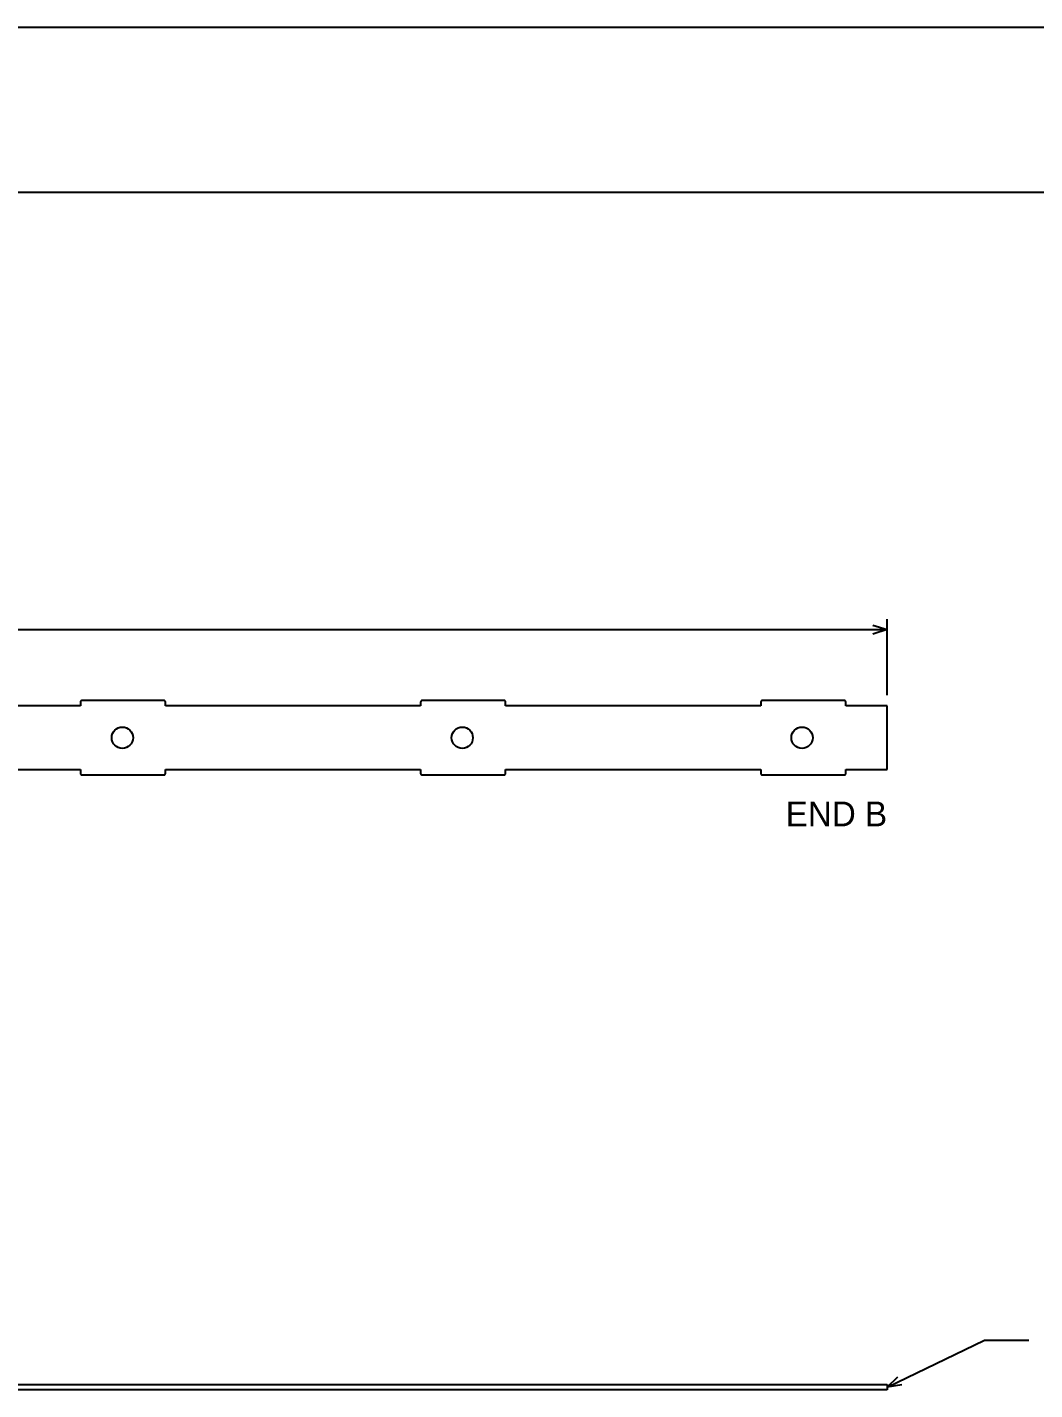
# Model space of a CAD drawing. Header units: inches. Extents: x 1.4 to 100.6, y 1.4 to 64.6.
# Drawn here: x 51 to 74.69, y 32.54 to 64.58 of the extents above; entities that cross this region are included whole.
import ezdxf
from ezdxf.enums import TextEntityAlignment as Align

# ---------------------------------------------------------------- set-up
doc = ezdxf.new("R2010")
doc.units = ezdxf.units.IN
doc.header["$MEASUREMENT"] = 0

msp = doc.modelspace()

# ---------------------------------------------------------------- linework, layer by layer
at = {"layer": 'ANNOTATION'}
for p, q in [((71.22, 48.875), (71.22, 50.667)), ((11.28, 50.417), (71.22, 50.417)), ((70.887, 50.521), (71.22, 50.417)), ((71.22, 50.417), (70.887, 50.312)), ((71.22, 32.604), (73.512, 33.708)), ((73.512, 33.708), (74.553, 33.708)), ((71.22, 32.604), (71.475, 32.843)), ((71.566, 32.655), (71.22, 32.604))]:
    msp.add_line(p, q, dxfattribs=at)
at = {"layer": 'OUTLINE'}
for p, q in [((1.417, 64.583), (100.583, 64.583)), ((1.417, 60.708), (100.583, 60.708)), ((52.251, 48.717), (52.25, 48.716)), ((52.25, 48.716), (52.25, 48.715)), ((52.25, 48.715), (52.25, 48.714)), ((52.25, 48.714), (52.25, 48.714)), ((52.25, 48.714), (52.25, 48.713)), ((52.25, 48.713), (52.25, 48.712)), ((52.25, 48.712), (52.25, 48.711)), ((52.25, 48.711), (52.25, 48.625)), ((52.252, 48.722), (52.251, 48.721)), ((52.251, 48.721), (52.251, 48.72)), ((52.251, 48.72), (52.251, 48.719)), ((52.251, 48.719), (52.251, 48.718)), ((52.251, 48.718), (52.251, 48.717)), ((52.253, 48.725), (52.252, 48.724)), ((52.252, 48.724), (52.252, 48.723)), ((52.252, 48.723), (52.252, 48.722)), ((52.254, 48.727), (52.253, 48.727)), ((52.253, 48.727), (52.253, 48.726)), ((52.253, 48.726), (52.253, 48.725)), ((52.255, 48.729), (52.254, 48.728)), ((52.254, 48.728), (52.254, 48.727)), ((52.256, 48.731), (52.255, 48.73)), ((52.255, 48.73), (52.255, 48.729)), ((52.257, 48.733), (52.256, 48.732)), ((52.256, 48.732), (52.256, 48.731)), ((52.258, 48.734), (52.257, 48.733)), ((52.257, 48.733), (52.257, 48.733)), ((52.259, 48.736), (52.258, 48.735)), ((52.258, 48.735), (52.258, 48.734)), ((52.26, 48.736), (52.259, 48.736)), ((52.261, 48.738), (52.26, 48.737)), ((52.26, 48.737), (52.26, 48.736)), ((52.262, 48.738), (52.261, 48.738)), ((52.263, 48.74), (52.262, 48.739)), ((52.262, 48.739), (52.262, 48.738)), ((52.264, 48.74), (52.263, 48.74)), ((52.265, 48.742), (52.264, 48.741)), ((52.264, 48.741), (52.264, 48.74)), ((52.266, 48.742), (52.265, 48.742)), ((52.267, 48.743), (52.266, 48.742)), ((52.268, 48.744), (52.267, 48.743)), ((52.267, 48.743), (52.267, 48.743)), ((52.269, 48.744), (52.268, 48.744)), ((52.27, 48.745), (52.269, 48.744)), ((52.271, 48.745), (52.27, 48.745)), ((52.272, 48.746), (52.271, 48.745)), ((52.273, 48.746), (52.272, 48.746)), ((52.274, 48.747), (52.273, 48.747)), ((52.273, 48.747), (52.273, 48.746)), ((52.275, 48.747), (52.274, 48.747)), ((52.276, 48.748), (52.275, 48.747)), ((52.277, 48.748), (52.276, 48.748)), ((52.278, 48.748), (52.277, 48.748)), ((52.279, 48.749), (52.278, 48.748)), ((52.28, 48.749), (52.279, 48.749)), ((52.281, 48.749), (52.28, 48.749)), ((52.282, 48.749), (52.281, 48.749)), ((52.283, 48.749), (52.282, 48.749)), ((52.284, 48.75), (52.283, 48.749)), ((52.285, 48.75), (52.284, 48.75)), ((52.286, 48.75), (52.285, 48.75)), ((52.287, 48.75), (52.286, 48.75)), ((52.286, 48.75), (52.286, 48.75)), ((52.288, 48.75), (52.287, 48.75)), ((52.289, 48.75), (52.288, 48.75)), ((54.211, 48.75), (52.289, 48.75)), ((54.212, 48.75), (54.211, 48.75)), ((54.213, 48.75), (54.212, 48.75)), ((54.214, 48.75), (54.213, 48.75)), ((54.215, 48.75), (54.214, 48.75)), ((54.214, 48.75), (54.214, 48.75)), ((54.216, 48.75), (54.215, 48.75)), ((54.217, 48.749), (54.216, 48.75)), ((54.218, 48.749), (54.217, 48.749)), ((54.219, 48.749), (54.218, 48.749)), ((54.22, 48.749), (54.219, 48.749)), ((54.221, 48.749), (54.22, 48.749)), ((54.222, 48.748), (54.221, 48.749)), ((54.223, 48.748), (54.222, 48.748)), ((54.224, 48.748), (54.223, 48.748)), ((54.225, 48.747), (54.224, 48.748)), ((54.226, 48.747), (54.225, 48.747)), ((54.227, 48.747), (54.226, 48.747)), ((54.227, 48.746), (54.227, 48.747)), ((54.228, 48.746), (54.227, 48.746)), ((54.229, 48.745), (54.228, 48.746)), ((54.23, 48.745), (54.229, 48.745)), ((54.231, 48.744), (54.23, 48.745)), ((54.232, 48.744), (54.231, 48.744)), ((54.233, 48.743), (54.232, 48.744)), ((54.234, 48.742), (54.233, 48.743)), ((54.233, 48.743), (54.233, 48.743)), ((54.235, 48.742), (54.234, 48.742)), ((54.236, 48.741), (54.235, 48.742)), ((54.236, 48.74), (54.236, 48.741)), ((54.237, 48.74), (54.236, 48.74)), ((54.238, 48.739), (54.237, 48.74)), ((54.238, 48.738), (54.238, 48.739)), ((54.239, 48.738), (54.238, 48.738)), ((54.24, 48.737), (54.239, 48.738)), ((54.24, 48.736), (54.24, 48.737)), ((54.241, 48.736), (54.24, 48.736)), ((54.242, 48.735), (54.241, 48.736)), ((54.242, 48.734), (54.242, 48.735)), ((54.243, 48.733), (54.242, 48.734)), ((54.244, 48.732), (54.243, 48.733)), ((54.243, 48.733), (54.243, 48.733)), ((54.244, 48.731), (54.244, 48.732)), ((54.245, 48.73), (54.244, 48.731)), ((54.245, 48.729), (54.245, 48.73)), ((54.246, 48.728), (54.245, 48.729)), ((54.246, 48.727), (54.246, 48.728)), ((54.247, 48.727), (54.246, 48.727)), ((54.247, 48.726), (54.247, 48.727)), ((54.247, 48.725), (54.247, 48.726)), ((54.248, 48.724), (54.247, 48.725)), ((54.248, 48.723), (54.248, 48.724)), ((54.248, 48.722), (54.248, 48.723)), ((54.249, 48.721), (54.248, 48.722)), ((54.249, 48.72), (54.249, 48.721)), ((54.249, 48.719), (54.249, 48.72)), ((54.249, 48.718), (54.249, 48.719)), ((54.249, 48.717), (54.249, 48.718)), ((54.25, 48.716), (54.249, 48.717)), ((54.25, 48.715), (54.25, 48.716)), ((54.25, 48.714), (54.25, 48.715)), ((54.25, 48.713), (54.25, 48.714)), ((54.25, 48.714), (54.25, 48.714)), ((54.25, 48.712), (54.25, 48.713)), ((54.25, 48.711), (54.25, 48.712)), ((54.25, 48.625), (54.25, 48.711)), ((60.251, 48.717), (60.25, 48.716)), ((60.25, 48.716), (60.25, 48.715)), ((60.25, 48.715), (60.25, 48.714)), ((60.25, 48.714), (60.25, 48.714)), ((60.25, 48.714), (60.25, 48.713)), ((60.25, 48.713), (60.25, 48.712)), ((60.25, 48.712), (60.25, 48.711)), ((60.25, 48.711), (60.25, 48.625)), ((60.252, 48.722), (60.251, 48.721)), ((60.251, 48.721), (60.251, 48.72)), ((60.251, 48.72), (60.251, 48.719)), ((60.251, 48.719), (60.251, 48.718)), ((60.251, 48.718), (60.251, 48.717)), ((60.253, 48.725), (60.252, 48.724)), ((60.252, 48.724), (60.252, 48.723)), ((60.252, 48.723), (60.252, 48.722)), ((60.254, 48.727), (60.253, 48.727)), ((60.253, 48.727), (60.253, 48.726)), ((60.253, 48.726), (60.253, 48.725)), ((60.255, 48.729), (60.254, 48.728)), ((60.254, 48.728), (60.254, 48.727)), ((60.256, 48.731), (60.255, 48.73)), ((60.255, 48.73), (60.255, 48.729)), ((60.257, 48.733), (60.256, 48.732)), ((60.256, 48.732), (60.256, 48.731)), ((60.258, 48.734), (60.257, 48.733)), ((60.257, 48.733), (60.257, 48.733)), ((60.259, 48.736), (60.258, 48.735)), ((60.258, 48.735), (60.258, 48.734)), ((60.26, 48.736), (60.259, 48.736)), ((60.261, 48.738), (60.26, 48.737)), ((60.26, 48.737), (60.26, 48.736)), ((60.262, 48.738), (60.261, 48.738)), ((60.263, 48.74), (60.262, 48.739)), ((60.262, 48.739), (60.262, 48.738)), ((60.264, 48.74), (60.263, 48.74)), ((60.265, 48.742), (60.264, 48.741)), ((60.264, 48.741), (60.264, 48.74)), ((60.266, 48.742), (60.265, 48.742)), ((60.267, 48.743), (60.266, 48.742)), ((60.268, 48.744), (60.267, 48.743)), ((60.267, 48.743), (60.267, 48.743)), ((60.269, 48.744), (60.268, 48.744)), ((60.27, 48.745), (60.269, 48.744)), ((60.271, 48.745), (60.27, 48.745)), ((60.272, 48.746), (60.271, 48.745)), ((60.273, 48.746), (60.272, 48.746)), ((60.274, 48.747), (60.273, 48.747)), ((60.273, 48.747), (60.273, 48.746)), ((60.275, 48.747), (60.274, 48.747)), ((60.276, 48.748), (60.275, 48.747)), ((60.277, 48.748), (60.276, 48.748)), ((60.278, 48.748), (60.277, 48.748)), ((60.279, 48.749), (60.278, 48.748)), ((60.28, 48.749), (60.279, 48.749)), ((60.281, 48.749), (60.28, 48.749)), ((60.282, 48.749), (60.281, 48.749)), ((60.283, 48.749), (60.282, 48.749)), ((60.284, 48.75), (60.283, 48.749)), ((60.285, 48.75), (60.284, 48.75)), ((60.286, 48.75), (60.285, 48.75)), ((60.287, 48.75), (60.286, 48.75)), ((60.286, 48.75), (60.286, 48.75)), ((60.288, 48.75), (60.287, 48.75)), ((60.289, 48.75), (60.288, 48.75)), ((62.211, 48.75), (60.289, 48.75)), ((62.212, 48.75), (62.211, 48.75)), ((62.213, 48.75), (62.212, 48.75)), ((62.214, 48.75), (62.213, 48.75)), ((62.215, 48.75), (62.214, 48.75)), ((62.214, 48.75), (62.214, 48.75)), ((62.216, 48.75), (62.215, 48.75)), ((62.217, 48.749), (62.216, 48.75)), ((62.218, 48.749), (62.217, 48.749)), ((62.219, 48.749), (62.218, 48.749)), ((62.22, 48.749), (62.219, 48.749)), ((62.221, 48.749), (62.22, 48.749)), ((62.222, 48.748), (62.221, 48.749)), ((62.223, 48.748), (62.222, 48.748)), ((62.224, 48.748), (62.223, 48.748)), ((62.225, 48.747), (62.224, 48.748)), ((62.226, 48.747), (62.225, 48.747)), ((62.227, 48.747), (62.226, 48.747)), ((62.227, 48.746), (62.227, 48.747)), ((62.228, 48.746), (62.227, 48.746)), ((62.229, 48.745), (62.228, 48.746)), ((62.23, 48.745), (62.229, 48.745)), ((62.231, 48.744), (62.23, 48.745)), ((62.232, 48.744), (62.231, 48.744)), ((62.233, 48.743), (62.232, 48.744)), ((62.234, 48.742), (62.233, 48.743)), ((62.233, 48.743), (62.233, 48.743)), ((62.235, 48.742), (62.234, 48.742)), ((62.236, 48.741), (62.235, 48.742)), ((62.236, 48.74), (62.236, 48.741)), ((62.237, 48.74), (62.236, 48.74)), ((62.238, 48.739), (62.237, 48.74)), ((62.238, 48.738), (62.238, 48.739)), ((62.239, 48.738), (62.238, 48.738)), ((62.24, 48.737), (62.239, 48.738)), ((62.24, 48.736), (62.24, 48.737)), ((62.241, 48.736), (62.24, 48.736)), ((62.242, 48.735), (62.241, 48.736)), ((62.242, 48.734), (62.242, 48.735)), ((62.243, 48.733), (62.242, 48.734)), ((62.244, 48.732), (62.243, 48.733)), ((62.243, 48.733), (62.243, 48.733)), ((62.244, 48.731), (62.244, 48.732)), ((62.245, 48.73), (62.244, 48.731)), ((62.245, 48.729), (62.245, 48.73)), ((62.246, 48.728), (62.245, 48.729)), ((62.246, 48.727), (62.246, 48.728)), ((62.247, 48.727), (62.246, 48.727)), ((62.247, 48.726), (62.247, 48.727)), ((62.247, 48.725), (62.247, 48.726)), ((62.248, 48.724), (62.247, 48.725)), ((62.248, 48.723), (62.248, 48.724)), ((62.248, 48.722), (62.248, 48.723)), ((62.249, 48.721), (62.248, 48.722)), ((62.249, 48.72), (62.249, 48.721)), ((62.249, 48.719), (62.249, 48.72)), ((62.249, 48.718), (62.249, 48.719)), ((62.249, 48.717), (62.249, 48.718)), ((62.25, 48.716), (62.249, 48.717)), ((62.25, 48.715), (62.25, 48.716)), ((62.25, 48.714), (62.25, 48.715)), ((62.25, 48.713), (62.25, 48.714)), ((62.25, 48.714), (62.25, 48.714)), ((62.25, 48.712), (62.25, 48.713)), ((62.25, 48.711), (62.25, 48.712)), ((62.25, 48.625), (62.25, 48.711)), ((68.251, 48.717), (68.25, 48.716)), ((68.25, 48.716), (68.25, 48.715)), ((68.25, 48.715), (68.25, 48.714)), ((68.25, 48.714), (68.25, 48.714)), ((68.25, 48.714), (68.25, 48.713)), ((68.25, 48.713), (68.25, 48.712)), ((68.25, 48.712), (68.25, 48.711)), ((68.25, 48.711), (68.25, 48.625)), ((68.252, 48.722), (68.251, 48.721)), ((68.251, 48.721), (68.251, 48.72)), ((68.251, 48.72), (68.251, 48.719)), ((68.251, 48.719), (68.251, 48.718)), ((68.251, 48.718), (68.251, 48.717)), ((68.253, 48.725), (68.252, 48.724)), ((68.252, 48.724), (68.252, 48.723)), ((68.252, 48.723), (68.252, 48.722)), ((68.254, 48.727), (68.253, 48.727)), ((68.253, 48.727), (68.253, 48.726)), ((68.253, 48.726), (68.253, 48.725)), ((68.255, 48.729), (68.254, 48.728)), ((68.254, 48.728), (68.254, 48.727)), ((68.256, 48.731), (68.255, 48.73)), ((68.255, 48.73), (68.255, 48.729)), ((68.257, 48.733), (68.256, 48.732)), ((68.256, 48.732), (68.256, 48.731)), ((68.258, 48.734), (68.257, 48.733)), ((68.257, 48.733), (68.257, 48.733)), ((68.259, 48.736), (68.258, 48.735)), ((68.258, 48.735), (68.258, 48.734)), ((68.26, 48.736), (68.259, 48.736)), ((68.261, 48.738), (68.26, 48.737)), ((68.26, 48.737), (68.26, 48.736)), ((68.262, 48.738), (68.261, 48.738)), ((68.263, 48.74), (68.262, 48.739)), ((68.262, 48.739), (68.262, 48.738)), ((68.264, 48.74), (68.263, 48.74)), ((68.265, 48.742), (68.264, 48.741)), ((68.264, 48.741), (68.264, 48.74)), ((68.266, 48.742), (68.265, 48.742)), ((68.267, 48.743), (68.266, 48.742)), ((68.268, 48.744), (68.267, 48.743)), ((68.267, 48.743), (68.267, 48.743)), ((68.269, 48.744), (68.268, 48.744)), ((68.27, 48.745), (68.269, 48.744)), ((68.271, 48.745), (68.27, 48.745)), ((68.272, 48.746), (68.271, 48.745)), ((68.273, 48.746), (68.272, 48.746)), ((68.274, 48.747), (68.273, 48.747)), ((68.273, 48.747), (68.273, 48.746)), ((68.275, 48.747), (68.274, 48.747)), ((68.276, 48.748), (68.275, 48.747)), ((68.277, 48.748), (68.276, 48.748)), ((68.278, 48.748), (68.277, 48.748)), ((68.279, 48.749), (68.278, 48.748)), ((68.28, 48.749), (68.279, 48.749)), ((68.281, 48.749), (68.28, 48.749)), ((68.282, 48.749), (68.281, 48.749)), ((68.283, 48.749), (68.282, 48.749)), ((68.284, 48.75), (68.283, 48.749)), ((68.285, 48.75), (68.284, 48.75)), ((68.286, 48.75), (68.285, 48.75)), ((68.287, 48.75), (68.286, 48.75)), ((68.286, 48.75), (68.286, 48.75)), ((68.288, 48.75), (68.287, 48.75)), ((68.289, 48.75), (68.288, 48.75)), ((70.211, 48.75), (68.289, 48.75)), ((70.212, 48.75), (70.211, 48.75)), ((70.213, 48.75), (70.212, 48.75)), ((70.214, 48.75), (70.213, 48.75)), ((70.215, 48.75), (70.214, 48.75)), ((70.214, 48.75), (70.214, 48.75)), ((70.216, 48.75), (70.215, 48.75)), ((70.217, 48.749), (70.216, 48.75)), ((70.218, 48.749), (70.217, 48.749)), ((70.219, 48.749), (70.218, 48.749)), ((70.22, 48.749), (70.219, 48.749)), ((70.221, 48.749), (70.22, 48.749)), ((70.222, 48.748), (70.221, 48.749)), ((70.223, 48.748), (70.222, 48.748)), ((70.224, 48.748), (70.223, 48.748)), ((70.225, 48.747), (70.224, 48.748)), ((70.226, 48.747), (70.225, 48.747)), ((70.227, 48.747), (70.226, 48.747)), ((70.227, 48.746), (70.227, 48.747)), ((70.228, 48.746), (70.227, 48.746)), ((70.229, 48.745), (70.228, 48.746)), ((70.23, 48.745), (70.229, 48.745)), ((70.231, 48.744), (70.23, 48.745)), ((70.232, 48.744), (70.231, 48.744)), ((70.233, 48.743), (70.232, 48.744)), ((70.234, 48.742), (70.233, 48.743)), ((70.233, 48.743), (70.233, 48.743)), ((70.235, 48.742), (70.234, 48.742)), ((70.236, 48.741), (70.235, 48.742)), ((70.236, 48.74), (70.236, 48.741)), ((70.237, 48.74), (70.236, 48.74)), ((70.238, 48.739), (70.237, 48.74)), ((70.238, 48.738), (70.238, 48.739)), ((70.239, 48.738), (70.238, 48.738)), ((70.24, 48.737), (70.239, 48.738)), ((70.24, 48.736), (70.24, 48.737)), ((70.241, 48.736), (70.24, 48.736)), ((70.242, 48.735), (70.241, 48.736)), ((70.242, 48.734), (70.242, 48.735)), ((70.243, 48.733), (70.242, 48.734)), ((70.244, 48.732), (70.243, 48.733)), ((70.243, 48.733), (70.243, 48.733)), ((70.244, 48.731), (70.244, 48.732)), ((70.245, 48.73), (70.244, 48.731)), ((70.245, 48.729), (70.245, 48.73)), ((70.246, 48.728), (70.245, 48.729)), ((70.246, 48.727), (70.246, 48.728)), ((70.247, 48.727), (70.246, 48.727)), ((70.247, 48.726), (70.247, 48.727)), ((70.247, 48.725), (70.247, 48.726)), ((70.248, 48.724), (70.247, 48.725)), ((70.248, 48.723), (70.248, 48.724)), ((70.248, 48.722), (70.248, 48.723)), ((70.249, 48.721), (70.248, 48.722)), ((70.249, 48.72), (70.249, 48.721)), ((70.249, 48.719), (70.249, 48.72)), ((70.249, 48.718), (70.249, 48.719)), ((70.249, 48.717), (70.249, 48.718)), ((70.25, 48.716), (70.249, 48.717)), ((70.25, 48.715), (70.25, 48.716)), ((70.25, 48.714), (70.25, 48.715)), ((70.25, 48.713), (70.25, 48.714)), ((70.25, 48.714), (70.25, 48.714)), ((70.25, 48.712), (70.25, 48.713)), ((70.25, 48.711), (70.25, 48.712)), ((70.25, 48.625), (70.25, 48.711)), ((52.25, 48.625), (46.25, 48.625)), ((60.25, 48.625), (54.25, 48.625)), ((68.25, 48.625), (62.25, 48.625)), ((71.22, 48.625), (70.25, 48.625)), ((71.22, 47.125), (71.22, 48.625)), ((46.25, 47.125), (52.25, 47.125)), ((52.25, 47.125), (52.25, 47.039)), ((54.25, 47.039), (54.25, 47.125)), ((54.25, 47.125), (60.25, 47.125)), ((60.25, 47.125), (60.25, 47.039)), ((62.25, 47.039), (62.25, 47.125)), ((62.25, 47.125), (68.25, 47.125)), ((68.25, 47.125), (68.25, 47.039)), ((70.25, 47.039), (70.25, 47.125)), ((70.25, 47.125), (71.22, 47.125)), ((52.25, 47.039), (52.25, 47.038)), ((52.25, 47.038), (52.25, 47.037)), ((52.25, 47.037), (52.25, 47.036)), ((52.25, 47.036), (52.25, 47.036)), ((52.25, 47.036), (52.25, 47.035)), ((52.25, 47.035), (52.25, 47.034)), ((52.25, 47.034), (52.251, 47.033)), ((52.251, 47.033), (52.251, 47.032)), ((52.251, 47.032), (52.251, 47.031)), ((52.251, 47.031), (52.251, 47.03)), ((52.251, 47.03), (52.251, 47.029)), ((52.251, 47.029), (52.252, 47.028)), ((52.252, 47.028), (52.252, 47.027)), ((52.252, 47.027), (52.252, 47.026)), ((52.252, 47.026), (52.253, 47.025)), ((52.253, 47.025), (52.253, 47.024)), ((52.253, 47.024), (52.253, 47.023)), ((52.253, 47.023), (52.254, 47.023)), ((52.254, 47.023), (52.254, 47.022)), ((52.254, 47.022), (52.255, 47.021)), ((52.255, 47.021), (52.255, 47.02)), ((52.255, 47.02), (52.256, 47.019)), ((52.256, 47.019), (52.256, 47.018)), ((52.256, 47.018), (52.257, 47.017)), ((52.257, 47.017), (52.257, 47.017)), ((52.257, 47.017), (52.258, 47.016)), ((52.258, 47.016), (52.258, 47.015)), ((52.258, 47.015), (52.259, 47.014)), ((52.259, 47.014), (52.26, 47.014)), ((52.26, 47.014), (52.26, 47.013)), ((52.26, 47.013), (52.261, 47.012)), ((52.261, 47.012), (52.262, 47.012)), ((52.262, 47.012), (52.262, 47.011)), ((52.262, 47.011), (52.263, 47.01)), ((52.263, 47.01), (52.264, 47.01)), ((52.264, 47.01), (52.264, 47.009)), ((52.264, 47.009), (52.265, 47.008)), ((52.265, 47.008), (52.266, 47.008)), ((52.266, 47.008), (52.267, 47.007)), ((52.267, 47.007), (52.267, 47.007)), ((52.267, 47.007), (52.268, 47.006)), ((52.268, 47.006), (52.269, 47.006)), ((52.269, 47.006), (52.27, 47.005)), ((52.27, 47.005), (52.271, 47.005)), ((52.271, 47.005), (52.272, 47.004)), ((52.272, 47.004), (52.273, 47.004)), ((52.273, 47.004), (52.273, 47.003)), ((52.273, 47.003), (52.274, 47.003)), ((52.274, 47.003), (52.275, 47.003)), ((52.275, 47.003), (52.276, 47.002)), ((52.276, 47.002), (52.277, 47.002)), ((52.277, 47.002), (52.278, 47.002)), ((52.278, 47.002), (52.279, 47.001)), ((52.279, 47.001), (52.28, 47.001)), ((52.28, 47.001), (52.281, 47.001)), ((52.281, 47.001), (52.282, 47.001)), ((52.282, 47.001), (52.283, 47.001)), ((52.283, 47.001), (52.284, 47)), ((52.284, 47), (52.285, 47)), ((52.285, 47), (52.286, 47)), ((52.286, 47), (52.286, 47)), ((52.286, 47), (52.287, 47)), ((52.287, 47), (52.288, 47)), ((52.288, 47), (52.289, 47)), ((52.289, 47), (54.211, 47)), ((54.211, 47), (54.212, 47)), ((54.212, 47), (54.213, 47)), ((54.213, 47), (54.214, 47)), ((54.214, 47), (54.214, 47)), ((54.214, 47), (54.215, 47)), ((54.215, 47), (54.216, 47)), ((54.216, 47), (54.217, 47.001)), ((54.217, 47.001), (54.218, 47.001)), ((54.218, 47.001), (54.219, 47.001)), ((54.219, 47.001), (54.22, 47.001)), ((54.22, 47.001), (54.221, 47.001)), ((54.221, 47.001), (54.222, 47.002)), ((54.222, 47.002), (54.223, 47.002)), ((54.223, 47.002), (54.224, 47.002)), ((54.224, 47.002), (54.225, 47.003)), ((54.225, 47.003), (54.226, 47.003)), ((54.226, 47.003), (54.227, 47.003)), ((54.227, 47.003), (54.227, 47.004)), ((54.227, 47.004), (54.228, 47.004)), ((54.228, 47.004), (54.229, 47.005)), ((54.229, 47.005), (54.23, 47.005)), ((54.23, 47.005), (54.231, 47.006)), ((54.231, 47.006), (54.232, 47.006)), ((54.232, 47.006), (54.233, 47.007)), ((54.233, 47.007), (54.234, 47.008)), ((54.233, 47.007), (54.233, 47.007)), ((54.234, 47.008), (54.235, 47.008)), ((54.235, 47.008), (54.236, 47.009)), ((54.236, 47.009), (54.236, 47.01)), ((54.236, 47.01), (54.237, 47.01)), ((54.237, 47.01), (54.238, 47.011)), ((54.238, 47.011), (54.238, 47.012)), ((54.238, 47.012), (54.239, 47.012)), ((54.239, 47.012), (54.24, 47.013)), ((54.24, 47.013), (54.24, 47.014)), ((54.24, 47.014), (54.241, 47.014)), ((54.241, 47.014), (54.242, 47.015)), ((54.242, 47.016), (54.243, 47.017)), ((54.242, 47.015), (54.242, 47.016)), ((54.243, 47.017), (54.244, 47.018)), ((54.243, 47.017), (54.243, 47.017)), ((54.244, 47.019), (54.245, 47.02)), ((54.244, 47.018), (54.244, 47.019)), ((54.245, 47.021), (54.246, 47.022)), ((54.245, 47.02), (54.245, 47.021)), ((54.246, 47.022), (54.246, 47.023)), ((54.246, 47.023), (54.247, 47.023)), ((54.247, 47.025), (54.248, 47.026)), ((54.247, 47.024), (54.247, 47.025)), ((54.247, 47.023), (54.247, 47.024)), ((54.248, 47.028), (54.249, 47.029)), ((54.248, 47.027), (54.248, 47.028)), ((54.248, 47.026), (54.248, 47.027)), ((54.249, 47.033), (54.25, 47.034)), ((54.249, 47.032), (54.249, 47.033)), ((54.249, 47.031), (54.249, 47.032)), ((54.249, 47.03), (54.249, 47.031)), ((54.249, 47.029), (54.249, 47.03)), ((54.25, 47.038), (54.25, 47.039)), ((54.25, 47.037), (54.25, 47.038)), ((54.25, 47.036), (54.25, 47.037)), ((54.25, 47.035), (54.25, 47.036)), ((54.25, 47.036), (54.25, 47.036)), ((54.25, 47.034), (54.25, 47.035)), ((60.25, 47.039), (60.25, 47.038)), ((60.25, 47.038), (60.25, 47.037)), ((60.25, 47.037), (60.25, 47.036)), ((60.25, 47.036), (60.25, 47.036)), ((60.25, 47.036), (60.25, 47.035)), ((60.25, 47.035), (60.25, 47.034)), ((60.25, 47.034), (60.251, 47.033)), ((60.251, 47.033), (60.251, 47.032)), ((60.251, 47.032), (60.251, 47.031)), ((60.251, 47.031), (60.251, 47.03)), ((60.251, 47.03), (60.251, 47.029)), ((60.251, 47.029), (60.252, 47.028)), ((60.252, 47.028), (60.252, 47.027)), ((60.252, 47.027), (60.252, 47.026)), ((60.252, 47.026), (60.253, 47.025)), ((60.253, 47.025), (60.253, 47.024)), ((60.253, 47.024), (60.253, 47.023)), ((60.253, 47.023), (60.254, 47.023)), ((60.254, 47.023), (60.254, 47.022)), ((60.254, 47.022), (60.255, 47.021)), ((60.255, 47.021), (60.255, 47.02)), ((60.255, 47.02), (60.256, 47.019)), ((60.256, 47.019), (60.256, 47.018)), ((60.256, 47.018), (60.257, 47.017)), ((60.257, 47.017), (60.257, 47.017)), ((60.257, 47.017), (60.258, 47.016)), ((60.258, 47.016), (60.258, 47.015)), ((60.258, 47.015), (60.259, 47.014)), ((60.259, 47.014), (60.26, 47.014)), ((60.26, 47.014), (60.26, 47.013)), ((60.26, 47.013), (60.261, 47.012)), ((60.261, 47.012), (60.262, 47.012)), ((60.262, 47.012), (60.262, 47.011)), ((60.262, 47.011), (60.263, 47.01)), ((60.263, 47.01), (60.264, 47.01)), ((60.264, 47.01), (60.264, 47.009)), ((60.264, 47.009), (60.265, 47.008)), ((60.265, 47.008), (60.266, 47.008)), ((60.266, 47.008), (60.267, 47.007)), ((60.267, 47.007), (60.267, 47.007)), ((60.267, 47.007), (60.268, 47.006)), ((60.268, 47.006), (60.269, 47.006)), ((60.269, 47.006), (60.27, 47.005)), ((60.27, 47.005), (60.271, 47.005)), ((60.271, 47.005), (60.272, 47.004)), ((60.272, 47.004), (60.273, 47.004)), ((60.273, 47.004), (60.273, 47.003)), ((60.273, 47.003), (60.274, 47.003)), ((60.274, 47.003), (60.275, 47.003)), ((60.275, 47.003), (60.276, 47.002)), ((60.276, 47.002), (60.277, 47.002)), ((60.277, 47.002), (60.278, 47.002)), ((60.278, 47.002), (60.279, 47.001)), ((60.279, 47.001), (60.28, 47.001)), ((60.28, 47.001), (60.281, 47.001)), ((60.281, 47.001), (60.282, 47.001)), ((60.282, 47.001), (60.283, 47.001)), ((60.283, 47.001), (60.284, 47)), ((60.284, 47), (60.285, 47)), ((60.285, 47), (60.286, 47)), ((60.286, 47), (60.286, 47)), ((60.286, 47), (60.287, 47)), ((60.287, 47), (60.288, 47)), ((60.288, 47), (60.289, 47)), ((60.289, 47), (62.211, 47)), ((62.211, 47), (62.212, 47)), ((62.212, 47), (62.213, 47)), ((62.213, 47), (62.214, 47)), ((62.214, 47), (62.214, 47)), ((62.214, 47), (62.215, 47)), ((62.215, 47), (62.216, 47)), ((62.216, 47), (62.217, 47.001)), ((62.217, 47.001), (62.218, 47.001)), ((62.218, 47.001), (62.219, 47.001)), ((62.219, 47.001), (62.22, 47.001)), ((62.22, 47.001), (62.221, 47.001)), ((62.221, 47.001), (62.222, 47.002)), ((62.222, 47.002), (62.223, 47.002)), ((62.223, 47.002), (62.224, 47.002)), ((62.224, 47.002), (62.225, 47.003)), ((62.225, 47.003), (62.226, 47.003)), ((62.226, 47.003), (62.227, 47.003)), ((62.227, 47.003), (62.227, 47.004)), ((62.227, 47.004), (62.228, 47.004)), ((62.228, 47.004), (62.229, 47.005)), ((62.229, 47.005), (62.23, 47.005)), ((62.23, 47.005), (62.231, 47.006)), ((62.231, 47.006), (62.232, 47.006)), ((62.232, 47.006), (62.233, 47.007)), ((62.233, 47.007), (62.234, 47.008)), ((62.233, 47.007), (62.233, 47.007)), ((62.234, 47.008), (62.235, 47.008)), ((62.235, 47.008), (62.236, 47.009)), ((62.236, 47.009), (62.236, 47.01)), ((62.236, 47.01), (62.237, 47.01)), ((62.237, 47.01), (62.238, 47.011)), ((62.238, 47.011), (62.238, 47.012)), ((62.238, 47.012), (62.239, 47.012)), ((62.239, 47.012), (62.24, 47.013)), ((62.24, 47.013), (62.24, 47.014)), ((62.24, 47.014), (62.241, 47.014)), ((62.241, 47.014), (62.242, 47.015)), ((62.242, 47.016), (62.243, 47.017)), ((62.242, 47.015), (62.242, 47.016)), ((62.243, 47.017), (62.244, 47.018)), ((62.243, 47.017), (62.243, 47.017)), ((62.244, 47.019), (62.245, 47.02)), ((62.244, 47.018), (62.244, 47.019)), ((62.245, 47.021), (62.246, 47.022)), ((62.245, 47.02), (62.245, 47.021)), ((62.246, 47.022), (62.246, 47.023)), ((62.246, 47.023), (62.247, 47.023)), ((62.247, 47.025), (62.248, 47.026)), ((62.247, 47.024), (62.247, 47.025)), ((62.247, 47.023), (62.247, 47.024)), ((62.248, 47.028), (62.249, 47.029)), ((62.248, 47.027), (62.248, 47.028)), ((62.248, 47.026), (62.248, 47.027)), ((62.249, 47.033), (62.25, 47.034)), ((62.249, 47.032), (62.249, 47.033)), ((62.249, 47.031), (62.249, 47.032)), ((62.249, 47.03), (62.249, 47.031)), ((62.249, 47.029), (62.249, 47.03)), ((62.25, 47.038), (62.25, 47.039)), ((62.25, 47.037), (62.25, 47.038)), ((62.25, 47.036), (62.25, 47.037)), ((62.25, 47.035), (62.25, 47.036)), ((62.25, 47.036), (62.25, 47.036)), ((62.25, 47.034), (62.25, 47.035)), ((68.25, 47.039), (68.25, 47.038)), ((68.25, 47.038), (68.25, 47.037)), ((68.25, 47.037), (68.25, 47.036)), ((68.25, 47.036), (68.25, 47.036)), ((68.25, 47.036), (68.25, 47.035)), ((68.25, 47.035), (68.25, 47.034)), ((68.25, 47.034), (68.251, 47.033)), ((68.251, 47.033), (68.251, 47.032)), ((68.251, 47.032), (68.251, 47.031)), ((68.251, 47.031), (68.251, 47.03)), ((68.251, 47.03), (68.251, 47.029)), ((68.251, 47.029), (68.252, 47.028)), ((68.252, 47.028), (68.252, 47.027)), ((68.252, 47.027), (68.252, 47.026)), ((68.252, 47.026), (68.253, 47.025)), ((68.253, 47.025), (68.253, 47.024)), ((68.253, 47.024), (68.253, 47.023)), ((68.253, 47.023), (68.254, 47.023)), ((68.254, 47.023), (68.254, 47.022)), ((68.254, 47.022), (68.255, 47.021)), ((68.255, 47.021), (68.255, 47.02)), ((68.255, 47.02), (68.256, 47.019)), ((68.256, 47.019), (68.256, 47.018)), ((68.256, 47.018), (68.257, 47.017)), ((68.257, 47.017), (68.257, 47.017)), ((68.257, 47.017), (68.258, 47.016)), ((68.258, 47.016), (68.258, 47.015)), ((68.258, 47.015), (68.259, 47.014)), ((68.259, 47.014), (68.26, 47.014)), ((68.26, 47.014), (68.26, 47.013)), ((68.26, 47.013), (68.261, 47.012)), ((68.261, 47.012), (68.262, 47.012)), ((68.262, 47.012), (68.262, 47.011)), ((68.262, 47.011), (68.263, 47.01)), ((68.263, 47.01), (68.264, 47.01)), ((68.264, 47.01), (68.264, 47.009)), ((68.264, 47.009), (68.265, 47.008)), ((68.265, 47.008), (68.266, 47.008)), ((68.266, 47.008), (68.267, 47.007)), ((68.267, 47.007), (68.267, 47.007)), ((68.267, 47.007), (68.268, 47.006)), ((68.268, 47.006), (68.269, 47.006)), ((68.269, 47.006), (68.27, 47.005)), ((68.27, 47.005), (68.271, 47.005)), ((68.271, 47.005), (68.272, 47.004)), ((68.272, 47.004), (68.273, 47.004)), ((68.273, 47.004), (68.273, 47.003)), ((68.273, 47.003), (68.274, 47.003)), ((68.274, 47.003), (68.275, 47.003)), ((68.275, 47.003), (68.276, 47.002)), ((68.276, 47.002), (68.277, 47.002)), ((68.277, 47.002), (68.278, 47.002)), ((68.278, 47.002), (68.279, 47.001)), ((68.279, 47.001), (68.28, 47.001)), ((68.28, 47.001), (68.281, 47.001)), ((68.281, 47.001), (68.282, 47.001)), ((68.282, 47.001), (68.283, 47.001)), ((68.283, 47.001), (68.284, 47)), ((68.284, 47), (68.285, 47)), ((68.285, 47), (68.286, 47)), ((68.286, 47), (68.286, 47)), ((68.286, 47), (68.287, 47)), ((68.287, 47), (68.288, 47)), ((68.288, 47), (68.289, 47)), ((68.289, 47), (70.211, 47)), ((70.211, 47), (70.212, 47)), ((70.212, 47), (70.213, 47)), ((70.213, 47), (70.214, 47)), ((70.214, 47), (70.214, 47)), ((70.214, 47), (70.215, 47)), ((70.215, 47), (70.216, 47)), ((70.216, 47), (70.217, 47.001)), ((70.217, 47.001), (70.218, 47.001)), ((70.218, 47.001), (70.219, 47.001)), ((70.219, 47.001), (70.22, 47.001)), ((70.22, 47.001), (70.221, 47.001)), ((70.221, 47.001), (70.222, 47.002)), ((70.222, 47.002), (70.223, 47.002)), ((70.223, 47.002), (70.224, 47.002)), ((70.224, 47.002), (70.225, 47.003)), ((70.225, 47.003), (70.226, 47.003)), ((70.226, 47.003), (70.227, 47.003)), ((70.227, 47.003), (70.227, 47.004)), ((70.227, 47.004), (70.228, 47.004)), ((70.228, 47.004), (70.229, 47.005)), ((70.229, 47.005), (70.23, 47.005)), ((70.23, 47.005), (70.231, 47.006)), ((70.231, 47.006), (70.232, 47.006)), ((70.232, 47.006), (70.233, 47.007)), ((70.233, 47.007), (70.234, 47.008)), ((70.233, 47.007), (70.233, 47.007)), ((70.234, 47.008), (70.235, 47.008)), ((70.235, 47.008), (70.236, 47.009)), ((70.236, 47.009), (70.236, 47.01)), ((70.236, 47.01), (70.237, 47.01)), ((70.237, 47.01), (70.238, 47.011)), ((70.238, 47.011), (70.238, 47.012)), ((70.238, 47.012), (70.239, 47.012)), ((70.239, 47.012), (70.24, 47.013)), ((70.24, 47.013), (70.24, 47.014)), ((70.24, 47.014), (70.241, 47.014)), ((70.241, 47.014), (70.242, 47.015)), ((70.242, 47.016), (70.243, 47.017)), ((70.242, 47.015), (70.242, 47.016)), ((70.243, 47.017), (70.244, 47.018)), ((70.243, 47.017), (70.243, 47.017)), ((70.244, 47.019), (70.245, 47.02)), ((70.244, 47.018), (70.244, 47.019)), ((70.245, 47.021), (70.246, 47.022)), ((70.245, 47.02), (70.245, 47.021)), ((70.246, 47.022), (70.246, 47.023)), ((70.246, 47.023), (70.247, 47.023)), ((70.247, 47.025), (70.248, 47.026)), ((70.247, 47.024), (70.247, 47.025)), ((70.247, 47.023), (70.247, 47.024)), ((70.248, 47.028), (70.249, 47.029)), ((70.248, 47.027), (70.248, 47.028)), ((70.248, 47.026), (70.248, 47.027)), ((70.249, 47.033), (70.25, 47.034)), ((70.249, 47.032), (70.249, 47.033)), ((70.249, 47.031), (70.249, 47.032)), ((70.249, 47.03), (70.249, 47.031)), ((70.249, 47.029), (70.249, 47.03)), ((70.25, 47.038), (70.25, 47.039)), ((70.25, 47.037), (70.25, 47.038)), ((70.25, 47.036), (70.25, 47.037)), ((70.25, 47.035), (70.25, 47.036)), ((70.25, 47.036), (70.25, 47.036)), ((70.25, 47.034), (70.25, 47.035)), ((11.28, 32.667), (71.22, 32.667)), ((71.22, 32.542), (11.28, 32.542)), ((71.22, 32.667), (71.22, 32.542))]:
    msp.add_line(p, q, dxfattribs=at)
for centre in [(53.237, 47.875), (61.229, 47.875), (69.22, 47.875)]:
    msp.add_circle(centre, 0.25, dxfattribs=at)

# ---------------------------------------------------------------- texts
at = {"layer": 'ANNOTATION'}
msp.add_text('END B', height=0.5833, dxfattribs=at).set_placement((71.22, 45.792), align=Align.RIGHT)

doc.saveas('drawing.dxf')
